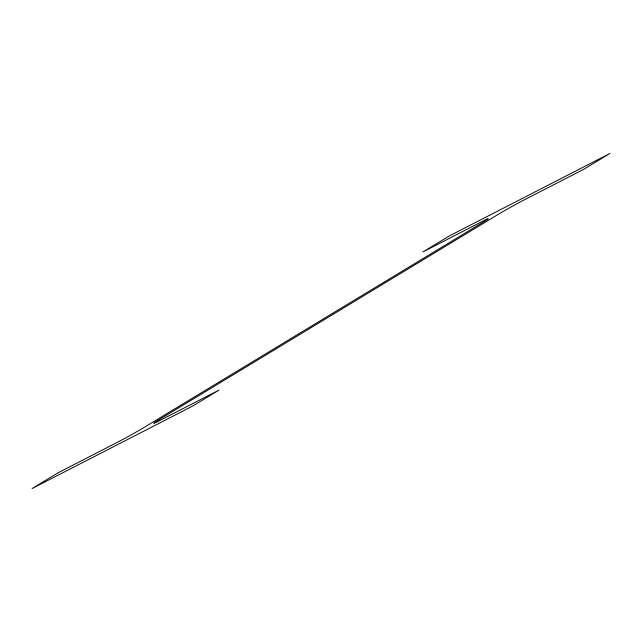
<?xml version="1.0" encoding="UTF-8"?>
<svg xmlns="http://www.w3.org/2000/svg" width="642" height="642" viewBox="0 0 642 642"><rect width="100%" height="100%" fill="white"/><g stroke="black" fill="none" stroke-linecap="round" stroke-linejoin="round"><path stroke-width="0.96" d="M58.446 472.584L32.1 488.53L192.664 406.065L219.01 390.111L159.24 420.815A21.82 0.762 -29.3 0 1 159.465 419.451L496.868 215.19A21.82 0.762 -29.3 0 1 523.784 200.119L583.554 169.416L609.9 153.47L449.336 235.935L422.99 251.889L482.76 221.185A21.82 0.762 -29.3 0 1 482.535 222.549L145.132 426.81A21.82 0.762 -29.3 0 1 118.216 441.881L58.446 472.584"/></g></svg>
